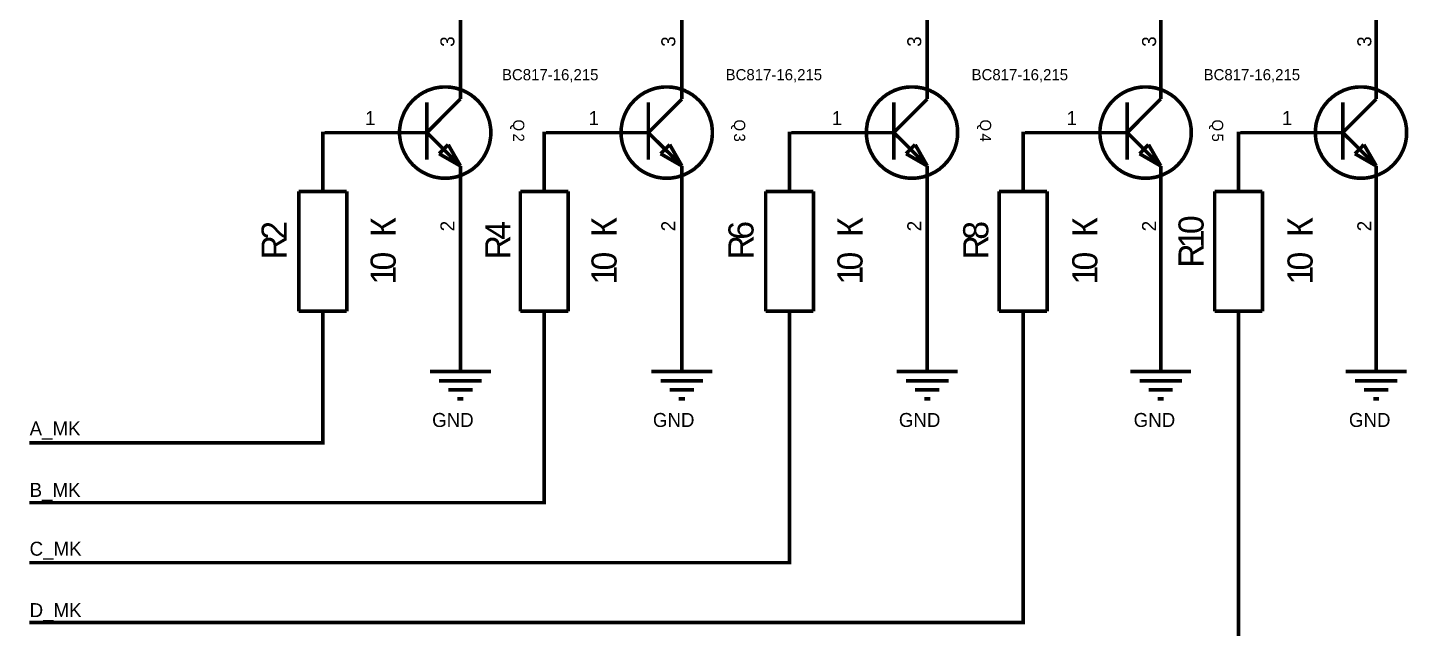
# Model space of a CAD drawing. Header units: millimetres. Extents: x 0 to 420, y 0 to 297.
# Drawn here: x 142.7 to 258, y 99.3 to 149.5 of the extents above; entities that cross this region are included whole.
import ezdxf

# ---------------------------------------------------------------- set-up
doc = ezdxf.new("R2010")
doc.units = ezdxf.units.MM
doc.header["$MEASUREMENT"] = 0
doc.layers.add('Sheet', color=255, linetype='Continuous')

msp = doc.modelspace()

# ---------------------------------------------------------------- linework, layer by layer
at = {"layer": 'Sheet', "color": 0, "const_width": 0.3}
for points in [[(178.87, 150.46), (178.87, 145.82)], [(197.36, 150.46), (197.36, 145.82)], [(217.84, 150.46), (217.84, 145.82)], [(237.33, 150.46), (237.33, 145.82)], [(255.32, 150.46), (255.32, 145.82)], [(178.87, 145.82), (178.87, 143.55)], [(197.36, 145.82), (197.36, 143.55)], [(217.84, 145.82), (217.84, 143.55)], [(237.33, 145.82), (237.33, 143.55)], [(255.32, 145.82), (255.32, 143.55)], [(173.79, 140.74), (173.79, 140.95), (173.81, 141.14), (173.84, 141.33), (173.87, 141.52), (173.91, 141.71), (173.97, 141.88), (174.03, 142.06), (174.1, 142.23), (174.17, 142.41), (174.26, 142.57), (174.35, 142.73), (174.45, 142.88), (174.55, 143.04), (174.67, 143.17), (174.79, 143.31), (174.9, 143.44), (175.05, 143.56), (175.18, 143.69), (175.33, 143.79), (175.47, 143.91), (175.63, 144), (175.79, 144.1), (175.95, 144.17), (176.11, 144.26), (176.29, 144.32), (176.46, 144.38), (176.65, 144.44), (176.83, 144.48), (177.02, 144.51), (177.21, 144.54), (177.41, 144.55), (177.6, 144.55)], [(177.6, 144.55), (177.6, 144.55)], [(177.6, 144.55), (177.79, 144.55), (177.99, 144.54), (178.18, 144.51), (178.37, 144.48), (178.55, 144.44), (178.74, 144.38), (178.91, 144.32), (179.09, 144.26), (179.25, 144.17), (179.41, 144.1), (179.57, 144), (179.73, 143.91), (179.88, 143.79), (180.02, 143.69), (180.15, 143.56), (180.3, 143.44), (180.42, 143.31), (180.53, 143.17), (180.65, 143.04), (180.75, 142.88), (180.85, 142.73), (180.94, 142.57), (181.03, 142.41), (181.1, 142.23), (181.17, 142.06), (181.23, 141.88), (181.29, 141.71), (181.33, 141.52), (181.36, 141.33), (181.39, 141.14), (181.41, 140.95), (181.41, 140.74)], [(192.29, 140.74), (192.29, 140.95), (192.3, 141.14), (192.33, 141.33), (192.36, 141.52), (192.4, 141.71), (192.46, 141.88), (192.52, 142.06), (192.58, 142.23), (192.67, 142.41), (192.74, 142.57), (192.84, 142.73), (192.93, 142.88), (193.04, 143.04), (193.15, 143.17), (193.28, 143.31), (193.39, 143.44), (193.53, 143.56), (193.67, 143.69), (193.8, 143.79), (193.96, 143.91), (194.11, 144), (194.27, 144.1), (194.43, 144.17), (194.61, 144.26), (194.78, 144.32), (194.96, 144.38), (195.13, 144.44), (195.32, 144.48), (195.51, 144.51), (195.7, 144.54), (195.89, 144.55), (196.09, 144.55)], [(196.09, 144.55), (196.09, 144.55)], [(196.09, 144.55), (196.28, 144.55), (196.49, 144.54), (196.68, 144.51), (196.87, 144.48), (197.04, 144.44), (197.23, 144.38), (197.41, 144.32), (197.58, 144.26), (197.74, 144.17), (197.9, 144.1), (198.06, 144), (198.22, 143.91), (198.37, 143.79), (198.51, 143.69), (198.64, 143.56), (198.79, 143.44), (198.91, 143.31), (199.02, 143.17), (199.14, 143.04), (199.24, 142.88), (199.34, 142.73), (199.43, 142.57), (199.52, 142.41), (199.59, 142.23), (199.67, 142.06), (199.72, 141.88), (199.78, 141.71), (199.83, 141.52), (199.86, 141.33), (199.88, 141.14), (199.9, 140.95), (199.9, 140.74)], [(212.76, 140.74), (212.76, 140.95), (212.78, 141.14), (212.81, 141.33), (212.83, 141.52), (212.88, 141.71), (212.94, 141.88), (212.99, 142.06), (213.07, 142.23), (213.14, 142.41), (213.23, 142.57), (213.32, 142.73), (213.42, 142.88), (213.52, 143.04), (213.64, 143.17), (213.75, 143.31), (213.87, 143.44), (214.02, 143.56), (214.15, 143.69), (214.29, 143.79), (214.44, 143.91), (214.6, 144), (214.76, 144.1), (214.92, 144.17), (215.08, 144.26), (215.26, 144.32), (215.43, 144.38), (215.62, 144.44), (215.79, 144.48), (215.98, 144.51), (216.17, 144.54), (216.38, 144.55), (216.57, 144.55)], [(216.57, 144.55), (216.57, 144.55)], [(216.57, 144.55), (216.77, 144.55), (216.96, 144.54), (217.15, 144.51), (217.34, 144.48), (217.53, 144.44), (217.71, 144.38), (217.88, 144.32), (218.06, 144.26), (218.23, 144.17), (218.39, 144.1), (218.55, 144), (218.7, 143.91), (218.86, 143.79), (218.99, 143.69), (219.13, 143.56), (219.27, 143.44), (219.38, 143.31), (219.51, 143.17), (219.62, 143.04), (219.73, 142.88), (219.82, 142.73), (219.92, 142.57), (219.99, 142.41), (220.08, 142.23), (220.14, 142.06), (220.2, 141.88), (220.26, 141.71), (220.3, 141.52), (220.33, 141.33), (220.36, 141.14), (220.37, 140.95), (220.37, 140.74)], [(232.26, 140.74), (232.26, 140.95), (232.27, 141.14), (232.3, 141.33), (232.33, 141.52), (232.38, 141.71), (232.43, 141.88), (232.49, 142.06), (232.55, 142.23), (232.64, 142.41), (232.71, 142.57), (232.81, 142.73), (232.9, 142.88), (233.02, 143.04), (233.12, 143.17), (233.25, 143.31), (233.37, 143.44), (233.5, 143.56), (233.64, 143.69), (233.78, 143.79), (233.94, 143.91), (234.08, 144), (234.24, 144.1), (234.4, 144.17), (234.58, 144.26), (234.75, 144.32), (234.93, 144.38), (235.1, 144.44), (235.29, 144.48), (235.48, 144.51), (235.67, 144.54), (235.86, 144.55), (236.07, 144.55)], [(236.07, 144.55), (236.07, 144.55)], [(236.07, 144.55), (236.26, 144.55), (236.46, 144.54), (236.65, 144.51), (236.84, 144.48), (237.01, 144.44), (237.2, 144.38), (237.38, 144.32), (237.55, 144.26), (237.71, 144.17), (237.87, 144.1), (238.03, 144), (238.19, 143.91), (238.34, 143.79), (238.49, 143.69), (238.62, 143.56), (238.75, 143.44), (238.88, 143.31), (239, 143.17), (239.11, 143.04), (239.22, 142.88), (239.32, 142.73), (239.41, 142.57), (239.49, 142.41), (239.57, 142.23), (239.64, 142.06), (239.7, 141.88), (239.76, 141.71), (239.8, 141.52), (239.83, 141.33), (239.86, 141.14), (239.87, 140.95), (239.87, 140.74)], [(250.24, 140.74), (250.24, 140.95), (250.26, 141.14), (250.28, 141.33), (250.31, 141.52), (250.36, 141.71), (250.42, 141.88), (250.47, 142.06), (250.55, 142.23), (250.62, 142.41), (250.71, 142.57), (250.79, 142.73), (250.9, 142.88), (251, 143.04), (251.12, 143.17), (251.23, 143.31), (251.35, 143.44), (251.49, 143.56), (251.63, 143.69), (251.77, 143.79), (251.92, 143.91), (252.08, 144), (252.24, 144.1), (252.4, 144.17), (252.56, 144.26), (252.73, 144.32), (252.91, 144.38), (253.1, 144.44), (253.27, 144.48), (253.46, 144.51), (253.65, 144.54), (253.86, 144.55), (254.05, 144.55)], [(254.05, 144.55), (254.05, 144.55)], [(254.05, 144.55), (254.24, 144.55), (254.44, 144.54), (254.63, 144.51), (254.82, 144.48), (254.99, 144.44), (255.18, 144.38), (255.36, 144.32), (255.53, 144.26), (255.69, 144.17), (255.86, 144.1), (256.02, 144), (256.18, 143.91), (256.32, 143.79), (256.47, 143.69), (256.6, 143.56), (256.74, 143.44), (256.86, 143.31), (256.98, 143.17), (257.09, 143.04), (257.2, 142.88), (257.3, 142.73), (257.39, 142.57), (257.47, 142.41), (257.55, 142.23), (257.62, 142.06), (257.68, 141.88), (257.74, 141.71), (257.78, 141.52), (257.81, 141.33), (257.84, 141.14), (257.85, 140.95), (257.85, 140.74)], [(178.87, 143.55), (176.07, 140.74)], [(176.07, 143.28), (176.07, 138.47)], [(197.36, 143.55), (194.56, 140.74)], [(194.56, 143.28), (194.56, 138.47)], [(217.84, 143.55), (215.05, 140.74)], [(215.05, 143.28), (215.05, 138.47)], [(237.33, 143.55), (234.53, 140.74)], [(234.53, 143.28), (234.53, 138.47)], [(255.32, 143.55), (252.53, 140.74)], [(252.53, 143.28), (252.53, 138.47)], [(167.38, 135.83), (167.38, 140.83)], [(167.38, 135.83), (167.38, 140.83)], [(171.26, 140.74), (167.38, 140.74), (167.38, 140.83)], [(173.79, 140.74), (171.26, 140.74)], [(177.6, 136.94), (177.41, 136.94), (177.21, 136.95), (177.02, 136.98), (176.83, 137.01), (176.65, 137.05), (176.46, 137.11), (176.29, 137.17), (176.11, 137.24), (175.95, 137.32), (175.79, 137.4), (175.63, 137.49), (175.47, 137.59), (175.33, 137.69), (175.18, 137.81), (175.05, 137.93), (174.9, 138.05), (174.79, 138.19), (174.67, 138.32), (174.55, 138.47), (174.45, 138.61), (174.35, 138.77), (174.26, 138.94), (174.17, 139.1), (174.1, 139.26), (174.03, 139.43), (173.97, 139.61), (173.91, 139.8), (173.87, 139.97), (173.84, 140.16), (173.81, 140.35), (173.79, 140.56), (173.79, 140.74)], [(173.79, 140.74), (173.79, 140.74)], [(173.79, 140.74), (176.07, 140.74)], [(178.87, 137.96), (176.07, 140.74)], [(181.41, 140.74), (181.41, 140.56), (181.39, 140.35), (181.36, 140.16), (181.33, 139.97), (181.29, 139.8), (181.23, 139.61), (181.17, 139.43), (181.1, 139.26), (181.03, 139.1), (180.94, 138.94), (180.85, 138.77), (180.75, 138.61), (180.65, 138.47), (180.53, 138.32), (180.42, 138.19), (180.3, 138.05), (180.15, 137.93), (180.02, 137.81), (179.88, 137.69), (179.73, 137.59), (179.57, 137.49), (179.41, 137.4), (179.25, 137.32), (179.09, 137.24), (178.91, 137.17), (178.74, 137.11), (178.55, 137.05), (178.37, 137.01), (178.18, 136.98), (177.99, 136.95), (177.79, 136.94), (177.6, 136.94)], [(181.41, 140.74), (181.41, 140.74), (181.41, 140.74), (181.41, 140.74), (181.41, 140.74), (181.41, 140.74), (181.41, 140.74), (181.41, 140.74), (181.41, 140.74), (181.41, 140.74), (181.41, 140.74), (181.41, 140.74), (181.41, 140.74), (181.41, 140.74), (181.41, 140.74), (181.41, 140.74), (181.41, 140.74), (181.41, 140.74), (181.41, 140.74), (181.41, 140.74), (181.41, 140.74), (181.41, 140.74), (181.41, 140.74), (181.41, 140.74), (181.41, 140.74), (181.41, 140.74), (181.41, 140.74), (181.41, 140.74), (181.41, 140.74), (181.41, 140.74), (181.41, 140.74), (181.41, 140.74), (181.41, 140.74)], [(181.41, 140.74), (181.41, 140.74)], [(185.87, 135.83), (185.87, 140.83)], [(185.87, 135.83), (185.87, 140.83)], [(189.73, 140.74), (185.87, 140.74), (185.87, 140.83)], [(192.29, 140.74), (189.73, 140.74)], [(196.09, 136.94), (195.89, 136.94), (195.7, 136.95), (195.51, 136.98), (195.32, 137.01), (195.13, 137.05), (194.96, 137.11), (194.78, 137.17), (194.61, 137.24), (194.43, 137.32), (194.27, 137.4), (194.11, 137.49), (193.96, 137.59), (193.8, 137.69), (193.67, 137.81), (193.53, 137.93), (193.39, 138.05), (193.28, 138.19), (193.15, 138.32), (193.04, 138.47), (192.93, 138.61), (192.84, 138.77), (192.74, 138.94), (192.67, 139.1), (192.58, 139.26), (192.52, 139.43), (192.46, 139.61), (192.4, 139.8), (192.36, 139.97), (192.33, 140.16), (192.3, 140.35), (192.29, 140.56), (192.29, 140.74)], [(192.29, 140.74), (192.29, 140.74)], [(192.29, 140.74), (194.56, 140.74)], [(197.36, 137.96), (194.56, 140.74)], [(199.9, 140.74), (199.9, 140.56), (199.88, 140.35), (199.86, 140.16), (199.83, 139.97), (199.78, 139.8), (199.72, 139.61), (199.67, 139.43), (199.59, 139.26), (199.52, 139.1), (199.43, 138.94), (199.34, 138.77), (199.24, 138.61), (199.14, 138.47), (199.02, 138.32), (198.91, 138.19), (198.79, 138.05), (198.64, 137.93), (198.51, 137.81), (198.37, 137.69), (198.22, 137.59), (198.06, 137.49), (197.9, 137.4), (197.74, 137.32), (197.58, 137.24), (197.41, 137.17), (197.23, 137.11), (197.04, 137.05), (196.87, 137.01), (196.68, 136.98), (196.49, 136.95), (196.28, 136.94), (196.09, 136.94)], [(199.9, 140.74), (199.9, 140.74), (199.9, 140.74), (199.9, 140.74), (199.9, 140.74), (199.9, 140.74), (199.9, 140.74), (199.9, 140.74), (199.9, 140.74), (199.9, 140.74), (199.9, 140.74), (199.9, 140.74), (199.9, 140.74), (199.9, 140.74), (199.9, 140.74), (199.9, 140.74), (199.9, 140.74), (199.9, 140.74), (199.9, 140.74), (199.9, 140.74), (199.9, 140.74), (199.9, 140.74), (199.9, 140.74), (199.9, 140.74), (199.9, 140.74), (199.9, 140.74), (199.9, 140.74), (199.9, 140.74), (199.9, 140.74), (199.9, 140.74), (199.9, 140.74), (199.9, 140.74), (199.9, 140.74)], [(199.9, 140.74), (199.9, 140.74)], [(206.34, 135.83), (206.34, 140.83)], [(206.34, 135.83), (206.34, 140.83)], [(210.22, 140.74), (206.34, 140.74), (206.34, 140.83)], [(212.76, 140.74), (210.22, 140.74)], [(216.57, 136.94), (216.38, 136.94), (216.17, 136.95), (215.98, 136.98), (215.79, 137.01), (215.62, 137.05), (215.43, 137.11), (215.26, 137.17), (215.08, 137.24), (214.92, 137.32), (214.76, 137.4), (214.6, 137.49), (214.44, 137.59), (214.29, 137.69), (214.15, 137.81), (214.02, 137.93), (213.87, 138.05), (213.75, 138.19), (213.64, 138.32), (213.52, 138.47), (213.42, 138.61), (213.32, 138.77), (213.23, 138.94), (213.14, 139.1), (213.07, 139.26), (212.99, 139.43), (212.94, 139.61), (212.88, 139.8), (212.83, 139.97), (212.81, 140.16), (212.78, 140.35), (212.76, 140.56), (212.76, 140.74)], [(212.76, 140.74), (212.76, 140.74)], [(212.76, 140.74), (215.05, 140.74)], [(217.84, 137.96), (215.05, 140.74)], [(220.37, 140.74), (220.37, 140.56), (220.36, 140.35), (220.33, 140.16), (220.3, 139.97), (220.26, 139.8), (220.2, 139.61), (220.14, 139.43), (220.08, 139.26), (219.99, 139.1), (219.92, 138.94), (219.82, 138.77), (219.73, 138.61), (219.62, 138.47), (219.51, 138.32), (219.38, 138.19), (219.27, 138.05), (219.13, 137.93), (218.99, 137.81), (218.86, 137.69), (218.7, 137.59), (218.55, 137.49), (218.39, 137.4), (218.23, 137.32), (218.06, 137.24), (217.88, 137.17), (217.71, 137.11), (217.53, 137.05), (217.34, 137.01), (217.15, 136.98), (216.96, 136.95), (216.77, 136.94), (216.57, 136.94)], [(220.37, 140.74), (220.37, 140.74), (220.37, 140.74), (220.37, 140.74), (220.37, 140.74), (220.37, 140.74), (220.37, 140.74), (220.37, 140.74), (220.37, 140.74), (220.37, 140.74), (220.37, 140.74), (220.37, 140.74), (220.37, 140.74), (220.37, 140.74), (220.37, 140.74), (220.37, 140.74), (220.37, 140.74), (220.37, 140.74), (220.37, 140.74), (220.37, 140.74), (220.37, 140.74), (220.37, 140.74), (220.37, 140.74), (220.37, 140.74), (220.37, 140.74), (220.37, 140.74), (220.37, 140.74), (220.37, 140.74), (220.37, 140.74), (220.37, 140.74), (220.37, 140.74), (220.37, 140.74), (220.37, 140.74)], [(220.37, 140.74), (220.37, 140.74)], [(225.84, 135.83), (225.84, 140.83)], [(225.84, 135.83), (225.84, 140.83)], [(229.71, 140.74), (225.84, 140.74), (225.84, 140.83)], [(232.26, 140.74), (229.71, 140.74)], [(236.07, 136.94), (235.86, 136.94), (235.67, 136.95), (235.48, 136.98), (235.29, 137.01), (235.1, 137.05), (234.93, 137.11), (234.75, 137.17), (234.58, 137.24), (234.4, 137.32), (234.24, 137.4), (234.08, 137.49), (233.94, 137.59), (233.78, 137.69), (233.64, 137.81), (233.5, 137.93), (233.37, 138.05), (233.25, 138.19), (233.12, 138.32), (233.02, 138.47), (232.9, 138.61), (232.81, 138.77), (232.71, 138.94), (232.64, 139.1), (232.55, 139.26), (232.49, 139.43), (232.43, 139.61), (232.38, 139.8), (232.33, 139.97), (232.3, 140.16), (232.27, 140.35), (232.26, 140.56), (232.26, 140.74)], [(232.26, 140.74), (232.26, 140.74)], [(232.26, 140.74), (234.53, 140.74)], [(237.33, 137.96), (234.53, 140.74)], [(239.87, 140.74), (239.87, 140.56), (239.86, 140.35), (239.83, 140.16), (239.8, 139.97), (239.76, 139.8), (239.7, 139.61), (239.64, 139.43), (239.57, 139.26), (239.49, 139.1), (239.41, 138.94), (239.32, 138.77), (239.22, 138.61), (239.11, 138.47), (239, 138.32), (238.88, 138.19), (238.75, 138.05), (238.62, 137.93), (238.49, 137.81), (238.34, 137.69), (238.19, 137.59), (238.03, 137.49), (237.87, 137.4), (237.71, 137.32), (237.55, 137.24), (237.38, 137.17), (237.2, 137.11), (237.01, 137.05), (236.84, 137.01), (236.65, 136.98), (236.46, 136.95), (236.26, 136.94), (236.07, 136.94)], [(239.87, 140.74), (239.87, 140.74), (239.87, 140.74), (239.87, 140.74), (239.87, 140.74), (239.87, 140.74), (239.87, 140.74), (239.87, 140.74), (239.87, 140.74), (239.87, 140.74), (239.87, 140.74), (239.87, 140.74), (239.87, 140.74), (239.87, 140.74), (239.87, 140.74), (239.87, 140.74), (239.87, 140.74), (239.87, 140.74), (239.87, 140.74), (239.87, 140.74), (239.87, 140.74), (239.87, 140.74), (239.87, 140.74), (239.87, 140.74), (239.87, 140.74), (239.87, 140.74), (239.87, 140.74), (239.87, 140.74), (239.87, 140.74), (239.87, 140.74), (239.87, 140.74), (239.87, 140.74), (239.87, 140.74)], [(239.87, 140.74), (239.87, 140.74)], [(243.82, 135.83), (243.82, 140.83)], [(243.82, 135.83), (243.82, 140.83)], [(247.7, 140.74), (243.82, 140.74), (243.82, 140.83)], [(250.24, 140.74), (247.7, 140.74)], [(254.05, 136.94), (253.86, 136.94), (253.65, 136.95), (253.46, 136.98), (253.27, 137.01), (253.1, 137.05), (252.91, 137.11), (252.73, 137.17), (252.56, 137.24), (252.4, 137.32), (252.24, 137.4), (252.08, 137.49), (251.92, 137.59), (251.77, 137.69), (251.63, 137.81), (251.49, 137.93), (251.35, 138.05), (251.23, 138.19), (251.12, 138.32), (251, 138.47), (250.9, 138.61), (250.79, 138.77), (250.71, 138.94), (250.62, 139.1), (250.55, 139.26), (250.47, 139.43), (250.42, 139.61), (250.36, 139.8), (250.31, 139.97), (250.28, 140.16), (250.26, 140.35), (250.24, 140.56), (250.24, 140.74)], [(250.24, 140.74), (250.24, 140.74)], [(250.24, 140.74), (252.53, 140.74)], [(255.32, 137.96), (252.53, 140.74)], [(257.85, 140.74), (257.85, 140.56), (257.84, 140.35), (257.81, 140.16), (257.78, 139.97), (257.74, 139.8), (257.68, 139.61), (257.62, 139.43), (257.55, 139.26), (257.47, 139.1), (257.39, 138.94), (257.3, 138.77), (257.2, 138.61), (257.09, 138.47), (256.98, 138.32), (256.86, 138.19), (256.74, 138.05), (256.6, 137.93), (256.47, 137.81), (256.32, 137.69), (256.18, 137.59), (256.02, 137.49), (255.86, 137.4), (255.69, 137.32), (255.53, 137.24), (255.36, 137.17), (255.18, 137.11), (254.99, 137.05), (254.82, 137.01), (254.63, 136.98), (254.44, 136.95), (254.24, 136.94), (254.05, 136.94)], [(257.85, 140.74), (257.85, 140.74), (257.85, 140.74), (257.85, 140.74), (257.85, 140.74), (257.85, 140.74), (257.85, 140.74), (257.85, 140.74), (257.85, 140.74), (257.85, 140.74), (257.85, 140.74), (257.85, 140.74), (257.85, 140.74), (257.85, 140.74), (257.85, 140.74), (257.85, 140.74), (257.85, 140.74), (257.85, 140.74), (257.85, 140.74), (257.85, 140.74), (257.85, 140.74), (257.85, 140.74), (257.85, 140.74), (257.85, 140.74), (257.85, 140.74), (257.85, 140.74), (257.85, 140.74), (257.85, 140.74), (257.85, 140.74), (257.85, 140.74), (257.85, 140.74), (257.85, 140.74), (257.85, 140.74)], [(257.85, 140.74), (257.85, 140.74)], [(177.09, 138.98), (177.85, 139.74)], [(178.87, 137.96), (177.85, 139.74)], [(195.58, 138.98), (196.34, 139.74)], [(197.36, 137.96), (196.34, 139.74)], [(216.07, 138.98), (216.83, 139.74)], [(217.84, 137.96), (216.83, 139.74)], [(235.56, 138.98), (236.31, 139.74)], [(237.33, 137.96), (236.31, 139.74)], [(253.54, 138.98), (254.29, 139.74)], [(255.32, 137.96), (254.29, 139.74)], [(178.87, 137.96), (177.09, 138.98)], [(197.36, 137.96), (195.58, 138.98)], [(217.84, 137.96), (216.07, 138.98)], [(237.33, 137.96), (235.56, 138.98)], [(255.32, 137.96), (253.54, 138.98)], [(178.87, 135.67), (178.87, 137.96)], [(197.36, 135.67), (197.36, 137.96)], [(217.84, 135.67), (217.84, 137.96)], [(237.33, 135.67), (237.33, 137.96)], [(255.32, 135.67), (255.32, 137.96)], [(165.38, 135.83), (165.38, 125.83)], [(165.38, 135.83), (169.38, 135.83)], [(169.38, 125.83), (169.38, 135.83)], [(178.87, 123.34), (178.87, 135.67)], [(183.87, 135.83), (183.87, 125.83)], [(183.87, 135.83), (187.87, 135.83)], [(187.87, 125.83), (187.87, 135.83)], [(197.36, 123.34), (197.36, 135.67)], [(204.35, 135.83), (204.35, 125.83)], [(204.35, 135.83), (208.34, 135.83)], [(208.34, 125.83), (208.34, 135.83)], [(217.84, 123.34), (217.84, 135.67)], [(223.84, 135.83), (223.84, 125.83)], [(223.84, 135.83), (227.84, 135.83)], [(227.84, 125.83), (227.84, 135.83)], [(237.33, 123.34), (237.33, 135.67)], [(241.83, 135.83), (241.83, 125.83)], [(241.83, 135.83), (245.82, 135.83)], [(245.82, 125.83), (245.82, 135.83)], [(255.32, 123.34), (255.32, 135.67)], [(169.38, 125.83), (165.38, 125.83)], [(167.38, 120.83), (167.38, 125.83)], [(167.38, 125.83), (167.38, 120.83)], [(187.87, 125.83), (183.87, 125.83)], [(185.87, 120.83), (185.87, 125.83)], [(185.87, 125.83), (185.87, 120.83)], [(208.34, 125.83), (204.35, 125.83)], [(206.34, 120.83), (206.34, 125.83)], [(206.34, 125.83), (206.34, 120.83)], [(227.84, 125.83), (223.84, 125.83)], [(225.84, 120.83), (225.84, 125.83)], [(225.84, 125.83), (225.84, 120.83)], [(245.82, 125.83), (241.83, 125.83)], [(243.82, 120.83), (243.82, 125.83)], [(243.82, 125.83), (243.82, 120.83)], [(178.87, 123.34), (178.87, 120.8)], [(197.36, 123.34), (197.36, 120.8)], [(217.84, 123.34), (217.84, 120.8)], [(237.33, 123.34), (237.33, 120.8)], [(255.32, 123.34), (255.32, 120.8)], [(243.82, 120.83), (243.82, 94.83), (142.89, 94.83)], [(225.84, 120.83), (225.84, 99.83), (142.89, 99.83)], [(206.34, 120.83), (206.34, 104.83), (142.89, 104.83)], [(185.87, 120.83), (185.87, 109.84), (142.89, 109.84)], [(167.38, 120.83), (167.38, 114.83), (142.89, 114.83)], [(176.33, 120.8), (181.41, 120.8)], [(177.09, 120.02), (180.65, 120.02)], [(194.82, 120.8), (199.9, 120.8)], [(195.58, 120.02), (199.13, 120.02)], [(215.3, 120.8), (220.37, 120.8)], [(216.07, 120.02), (219.62, 120.02)], [(234.8, 120.8), (239.87, 120.8)], [(235.56, 120.02), (239.1, 120.02)], [(252.78, 120.8), (257.85, 120.8)], [(253.54, 120.02), (257.09, 120.02)], [(177.85, 119.26), (179.89, 119.26)], [(196.34, 119.26), (198.37, 119.26)], [(216.83, 119.26), (218.86, 119.26)], [(236.31, 119.26), (238.34, 119.26)], [(254.29, 119.26), (256.34, 119.26)], [(178.61, 118.5), (179.12, 118.5)], [(197.1, 118.5), (197.61, 118.5)], [(217.59, 118.5), (218.1, 118.5)], [(237.07, 118.5), (237.58, 118.5)], [(255.07, 118.5), (255.56, 118.5)]]:
    msp.add_lwpolyline(points, dxfattribs=at)

# ---------------------------------------------------------------- texts
at = {"layer": 'Sheet', "color": 0}
for s, height, rotation, p in [('3', 1.17, 90, (178.37, 147.91)), ('3', 1.17, 90, (196.81, 147.91)), ('3', 1.17, 90, (217.34, 147.91)), ('3', 1.17, 90, (236.94, 147.91)), ('3', 1.17, 90, (254.91, 147.91)), ('Q', 0.934, 270, (183.27, 141.84)), ('Q', 0.934, 270, (201.71, 141.84)), ('Q', 0.934, 270, (222.24, 141.84)), ('Q', 0.934, 270, (241.61, 141.84)), ('3', 0.934, 270, (201.71, 140.67)), ('4', 0.934, 270, (222.24, 140.67)), ('5', 0.934, 270, (241.61, 140.67)), ('2', 0.934, 270, (183.27, 140.67)), ('0', 2.1, 90, (240.91, 132.27)), ('2', 2.1, 90, (164.37, 131.8)), ('К', 2.1, 90, (173.47, 132.03)), ('2', 1.17, 90, (178.37, 132.5)), ('4', 2.1, 90, (183.04, 131.8)), ('К', 2.1, 90, (191.91, 132.03)), ('2', 1.17, 90, (196.81, 132.5)), ('6', 2.1, 90, (203.34, 131.8)), ('К', 2.1, 90, (212.44, 132.03)), ('2', 1.17, 90, (217.34, 132.5)), ('8', 2.1, 90, (222.94, 131.8)), ('К', 2.1, 90, (232.04, 132.03)), ('2', 1.17, 90, (236.94, 132.5)), ('К', 2.1, 90, (250.01, 132.03)), ('2', 1.17, 90, (254.91, 132.5)), ('R', 2.1, 90, (164.37, 130.16)), ('R', 2.1, 90, (183.04, 130.16)), ('R', 2.1, 90, (203.34, 130.16)), ('R', 2.1, 90, (222.94, 130.16)), ('1', 2.1, 90, (240.91, 131.1)), ('0', 2.1, 90, (173.47, 129.23)), ('0', 2.1, 90, (191.91, 129.23)), ('0', 2.1, 90, (212.44, 129.23)), ('0', 2.1, 90, (232.04, 129.23)), ('R', 2.1, 90, (240.91, 129.46)), ('0', 2.1, 90, (250.01, 129.23)), ('1', 2.1, 90, (173.47, 128.06)), ('1', 2.1, 90, (191.91, 128.06)), ('1', 2.1, 90, (212.44, 128.06)), ('1', 2.1, 90, (232.04, 128.06)), ('1', 2.1, 90, (250.01, 128.06))]:
    msp.add_text(s, height=height, rotation=rotation, dxfattribs=at).set_placement(p)
for s, height, p in [('BC817-16,215', 0.934, (182.34, 145.11)), ('BC817-16,215', 0.934, (201.01, 145.11)), ('BC817-16,215', 0.934, (221.54, 145.11)), ('BC817-16,215', 0.934, (240.91, 145.11)), ('1', 1.17, (170.91, 141.37)), ('1', 1.17, (189.57, 141.37)), ('1', 1.17, (209.87, 141.37)), ('1', 1.17, (229.47, 141.37)), ('1', 1.17, (247.44, 141.37)), ('A_MK', 1.167, (142.91, 115.45)), ('GND', 1.167, (176.51, 116.16)), ('GND', 1.167, (194.94, 116.16)), ('GND', 1.167, (215.47, 116.16)), ('GND', 1.167, (235.07, 116.16)), ('GND', 1.167, (253.04, 116.16)), ('B_MK', 1.167, (142.91, 110.32)), ('C_MK', 1.167, (142.91, 105.41)), ('D_MK', 1.167, (142.91, 100.28))]:
    msp.add_text(s, height=height, dxfattribs=at).set_placement(p)

doc.saveas('drawing.dxf')
